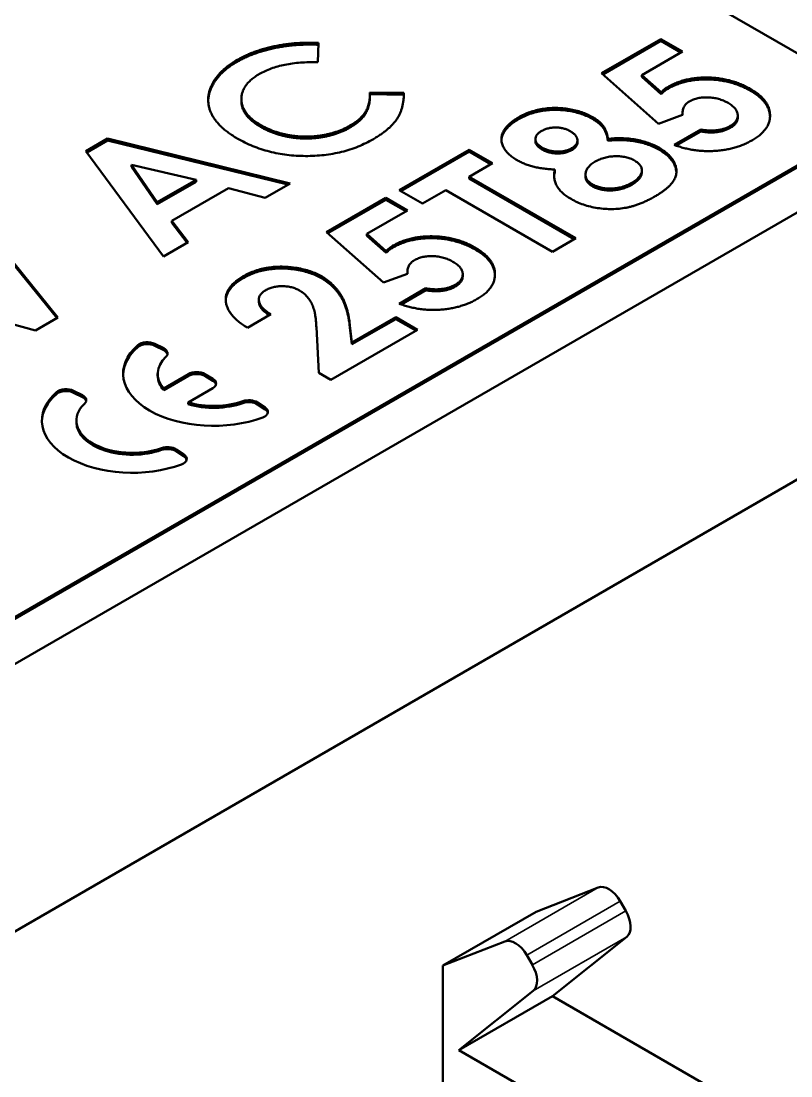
# Model space of a CAD drawing. Header units: millimetres. Extents: x -86 to 841, y -58 to 594.
# Drawn here: x 135.092 to 138.441, y 217.581 to 222.171 of the extents above; entities that cross this region are included whole.
import ezdxf

# ---------------------------------------------------------------- set-up
doc = ezdxf.new("R2010")
doc.units = ezdxf.units.MM
doc.layers.add('Visible (ISO)', color=7, linetype='Continuous', lineweight=50)
doc.layers.add('Visible Narrow (ISO)', color=7, linetype='Continuous', lineweight=35)

msp = doc.modelspace()

# ---------------------------------------------------------------- linework, layer by layer
at = {"layer": 'Visible (ISO)'}
for p, q in [((138.8914, 221.7867), (136.1832, 223.3503)), ((136.3859, 222.076), (136.3826, 221.9919)), ((137.6176, 221.9438), (137.8751, 222.0925)), ((137.6231, 221.9389), (137.8751, 222.0844)), ((137.8751, 222.0925), (137.9694, 222.0381)), ((137.8751, 222.0844), (137.8751, 222.0925)), ((137.8751, 222.0844), (137.9624, 222.034)), ((137.9694, 222.0381), (137.7923, 221.9358)), ((136.0319, 221.9935), (136.0319, 222.0017)), ((132.7192, 216.8565), (141.4873, 221.9187)), ((137.865, 221.7242), (137.6176, 221.9438)), ((137.7923, 221.9358), (137.8772, 221.8613)), ((137.7923, 221.9277), (137.7923, 221.9358)), ((137.7923, 221.9277), (137.8772, 221.8532)), ((137.9068, 221.8765), (137.9068, 221.8847)), ((138.2658, 221.8672), (138.2658, 221.8754)), ((136.0506, 221.8249), (136.0506, 221.8331)), ((136.6097, 221.8608), (136.7577, 221.8587)), ((136.6097, 221.8485), (136.6097, 221.8566)), ((136.6097, 221.8527), (136.7574, 221.8506)), ((137.8772, 221.8532), (137.8772, 221.8613)), ((132.9479, 218.1511), (139.2449, 221.7867)), ((132.9479, 218.3552), (138.8914, 221.7867)), ((132.9479, 218.3471), (138.8914, 221.7785)), ((137.2559, 221.7436), (137.2559, 221.7517)), ((137.5784, 221.7449), (137.5784, 221.753)), ((137.97, 221.7622), (137.865, 221.7242)), ((137.9696, 221.7627), (137.9696, 221.7708)), ((138.2101, 221.7519), (138.2101, 221.76)), ((136.1343, 221.7106), (136.1343, 221.7188)), ((136.523, 221.7076), (136.523, 221.7158)), ((137.9332, 221.6319), (138.0492, 221.6989)), ((137.942, 221.6289), (138.0492, 221.6908)), ((138.0492, 221.6908), (138.0492, 221.6989)), ((138.1777, 221.7063), (138.1777, 221.7145)), ((135.3741, 221.6052), (135.4683, 221.6595)), ((135.3783, 221.5994), (135.4683, 221.6514)), ((135.4683, 221.6595), (136.2624, 221.4648)), ((135.4683, 221.6514), (135.4683, 221.6595)), ((135.4683, 221.6514), (136.2525, 221.4591)), ((137.3298, 221.6501), (137.3298, 221.6583)), ((137.5129, 221.6437), (137.5129, 221.6519)), ((137.6453, 221.6502), (137.6453, 221.6584)), ((135.7112, 221.1466), (135.3741, 221.6052)), ((136.7365, 221.4352), (137.0411, 221.611)), ((136.7436, 221.4311), (137.0411, 221.6028)), ((137.0411, 221.611), (137.1427, 221.5524)), ((137.0411, 221.6028), (137.0411, 221.611)), ((137.0411, 221.6028), (137.1356, 221.5483)), ((137.3592, 221.6118), (137.3592, 221.62)), ((137.4874, 221.6093), (137.4874, 221.6174)), ((137.869, 221.6106), (137.869, 221.6187)), ((135.854, 221.4803), (135.5728, 221.5447)), ((135.5728, 221.5447), (135.6845, 221.3824)), ((135.5728, 221.5365), (135.5728, 221.5447)), ((137.1427, 221.5524), (137.0411, 221.4938)), ((135.5728, 221.5365), (135.6845, 221.3742)), ((137.4145, 221.5169), (137.4145, 221.5251)), ((137.5477, 221.495), (137.5477, 221.5032)), ((137.7928, 221.5132), (137.7928, 221.5214)), ((135.6845, 221.3824), (135.854, 221.4803)), ((135.6845, 221.3742), (135.854, 221.4721)), ((135.854, 221.4721), (135.854, 221.4803)), ((136.2624, 221.4648), (136.1539, 221.4022)), ((137.0411, 221.4938), (137.5053, 221.2258)), ((137.0411, 221.4856), (137.0411, 221.4938)), ((137.0411, 221.4856), (137.4982, 221.2217)), ((137.577, 221.4526), (137.577, 221.4607)), ((137.7486, 221.4586), (137.7486, 221.4668)), ((135.9939, 221.4438), (135.7475, 221.3015)), ((136.1539, 221.4022), (135.9939, 221.4438)), ((136.8381, 221.3765), (136.7365, 221.4352)), ((136.9396, 221.4352), (136.8381, 221.3765)), ((137.4037, 221.1672), (136.9396, 221.4352)), ((135.6845, 221.3742), (135.6845, 221.3824)), ((136.4209, 221.2529), (136.6785, 221.4017)), ((136.4265, 221.248), (136.6785, 221.3935)), ((136.6785, 221.4017), (136.7728, 221.3472)), ((136.6785, 221.3935), (136.6785, 221.4017)), ((136.6785, 221.3935), (136.7657, 221.3431)), ((134.8917, 221.3266), (135.2523, 220.8816)), ((134.8917, 221.3185), (135.2478, 220.879)), ((136.7728, 221.3472), (136.5957, 221.245)), ((135.7475, 221.3015), (135.8195, 221.2091)), ((135.7475, 221.2934), (135.7475, 221.3015)), ((135.7475, 221.2934), (135.8151, 221.2066)), ((136.6683, 221.0333), (136.4209, 221.2529)), ((136.5957, 221.245), (136.6805, 221.1704)), ((136.5957, 221.2368), (136.5957, 221.245)), ((136.5957, 221.2368), (136.6805, 221.1623)), ((137.5053, 221.2258), (137.4037, 221.1672)), ((135.8195, 221.2091), (135.7112, 221.1466)), ((136.7101, 221.1856), (136.7101, 221.1938)), ((137.0691, 221.1763), (137.0691, 221.1845)), ((136.6805, 221.1623), (136.6805, 221.1704)), ((136.0591, 221.0526), (136.0591, 221.0608)), ((136.3985, 221.0527), (136.3985, 221.0609)), ((136.7734, 221.0713), (136.6683, 221.0333)), ((136.773, 221.0718), (136.773, 221.0799)), ((137.0135, 221.061), (137.0135, 221.0692)), ((135.1545, 220.8252), (134.384, 221.0335)), ((136.7365, 220.9411), (136.8526, 221.0081)), ((136.7454, 220.938), (136.8526, 220.9999)), ((136.8526, 220.9999), (136.8526, 221.0081)), ((136.9811, 221.0155), (136.9811, 221.0236)), ((136.1266, 220.9508), (136.1266, 220.9589)), ((135.2523, 220.8816), (135.1545, 220.8252)), ((136.1781, 220.895), (136.0766, 220.8364)), ((136.5316, 220.7725), (136.722, 220.8824)), ((136.5316, 220.7644), (136.722, 220.8743)), ((136.722, 220.8824), (136.8163, 220.828)), ((136.722, 220.8743), (136.722, 220.8824)), ((136.722, 220.8743), (136.8092, 220.8239)), ((136.3877, 220.64), (136.377, 220.8396)), ((136.8163, 220.828), (136.4392, 220.6103)), ((136.523, 220.8457), (136.5316, 220.7725)), ((136.523, 220.8375), (136.5316, 220.7644)), ((135.7126, 220.747), (135.6746, 220.7663)), ((136.5316, 220.7644), (136.5316, 220.7725)), ((135.7126, 220.7388), (135.6746, 220.7581)), ((135.6863, 220.6285), (135.6863, 220.6367)), ((135.8205, 220.6349), (135.7129, 220.5728)), ((135.8205, 220.6268), (135.7129, 220.5646)), ((135.9266, 220.6143), (135.8914, 220.6348)), ((135.9266, 220.6062), (135.8914, 220.6267)), ((136.4392, 220.6103), (136.3877, 220.64)), ((135.3591, 220.5428), (135.321, 220.5621)), ((135.3591, 220.5347), (135.321, 220.554)), ((135.7129, 220.5646), (135.7129, 220.5728)), ((135.819, 220.5115), (135.9264, 220.5736)), ((135.819, 220.5034), (135.819, 220.5115)), ((136.1541, 220.4894), (136.1207, 220.5114)), ((136.1541, 220.4813), (136.1207, 220.5032)), ((135.3327, 220.4244), (135.3327, 220.4326)), ((135.8006, 220.2853), (135.7671, 220.3072)), ((135.8006, 220.2771), (135.7671, 220.2991)), ((137.6031, 218.4013), (137.3331, 218.2955)), ((137.723, 218.299), (137.6986, 218.3413)), ((137.3331, 218.2955), (136.9265, 218.0608)), ((137.1965, 218.1665), (136.9265, 218.0608)), ((137.4038, 217.9281), (137.7272, 218.1864)), ((137.3164, 218.0643), (137.292, 218.1066)), ((136.9265, 217.1218), (136.9265, 218.0608)), ((136.9972, 217.6934), (137.3206, 217.9516)), ((137.4038, 217.9281), (136.9972, 217.6934)), ((138.5705, 217.2545), (137.4038, 217.9281)), ((138.1639, 217.0198), (136.9972, 217.6934))]:
    msp.add_line(p, q, dxfattribs=at)
for centre, major_axis, start_param, end_param in [((135.6416, 220.7446), (-0.05, 0), 3.990918, 5.707826), ((135.6416, 220.7364), (-0.05, 0), 3.990918, 5.707826), ((135.9297, 220.6367), (-0.3934, 0), 5.707826, 8.429341), ((135.9297, 220.6285), (-0.3934, 0), 5.707826, 6.265211), ((135.6796, 220.7253), (0.05, 0), 5.732951, 7.13251), ((135.6796, 220.7171), (0.05, 0), 0.141897, 0.849325), ((135.9297, 220.6367), (-0.2434, 0), 5.732951, 6.755384), ((135.9297, 220.6285), (-0.2434, 0), 0, 0.472199), ((135.8559, 220.6145), (-0.05, 0), 3.922553, 5.497787), ((135.8559, 220.6063), (-0.05, 0), 3.922553, 5.497787), ((135.8911, 220.594), (0.05, 0), 5.497787, 7.064145), ((135.8911, 220.5858), (0.05, 0), 0.141897, 0.78096), ((135.5761, 220.4326), (-0.3934, 0), 5.707826, 8.429341), ((135.5761, 220.4244), (-0.3934, 0), 5.707826, 6.265211), ((135.288, 220.5405), (-0.05, 0), 3.990918, 5.707826), ((135.288, 220.5323), (-0.05, 0), 3.990918, 5.707826), ((135.326, 220.5212), (0.05, 0), 5.732951, 7.13251), ((135.5761, 220.4326), (-0.2434, 0), 5.732951, 8.404216), ((135.326, 220.513), (0.05, 0), 0.141897, 0.849325), ((135.9297, 220.6367), (-0.2434, 0), 1.098597, 2.12103), ((135.9297, 220.6285), (-0.2434, 0), 1.098597, 2.12103), ((136.0831, 220.4923), (-0.05, 0), 3.863064, 5.262623), ((136.0831, 220.4841), (-0.05, 0), 3.863064, 5.262623), ((136.1166, 220.4704), (0.05, 0), 5.287748, 7.004657), ((136.1166, 220.4622), (0.05, 0), 0.141897, 0.721471), ((135.5761, 220.4244), (-0.2434, 0), 0, 2.12103), ((135.7296, 220.2882), (-0.05, 0), 3.863064, 5.262623), ((135.7296, 220.28), (-0.05, 0), 3.863064, 5.262623), ((135.763, 220.2662), (0.05, 0), 5.287748, 7.004657), ((135.763, 220.2581), (0.05, 0), 0.141897, 0.721471), ((137.6486, 218.3125), (-0.05, 0.0866), 4.712389, 6.195919), ((137.673, 218.2701), (0.05, -0.0866), 0.087266, 1.570796), ((137.242, 218.0777), (-0.05, 0.0866), 4.712389, 6.195919), ((137.2664, 218.0354), (0.05, -0.0866), 0.087266, 1.570796)]:
    msp.add_ellipse(centre, major_axis=major_axis, ratio=0.57735, start_param=start_param, end_param=end_param, dxfattribs=at)
for points, knots in [([(136.0319, 222.0017), (136.0377, 222.0049), (136.0492, 222.0114), (136.0675, 222.0203), (136.0865, 222.0287), (136.1065, 222.0364), (136.127, 222.0436), (136.1483, 222.0501), (136.1704, 222.0558), (136.1931, 222.0612), (136.2163, 222.0657), (136.2399, 222.0695), (136.2637, 222.0725), (136.2877, 222.0747), (136.312, 222.0762), (136.3364, 222.077), (136.3611, 222.0769), (136.3776, 222.0763), (136.3859, 222.076)], [0, 0, 0, 0, 0.062271, 0.123894, 0.185053, 0.246821, 0.308411, 0.370089, 0.432573, 0.495743, 0.559165, 0.621751, 0.684418, 0.747006, 0.809457, 0.872518, 0.935774, 1, 1, 1, 1]), ([(136.0319, 221.9935), (136.0377, 221.9968), (136.0492, 222.0032), (136.0675, 222.0122), (136.0865, 222.0206), (136.1065, 222.0282), (136.127, 222.0354), (136.1483, 222.0419), (136.1704, 222.0477), (136.1931, 222.053), (136.2163, 222.0576), (136.2399, 222.0613), (136.2637, 222.0643), (136.2877, 222.0665), (136.312, 222.068), (136.3364, 222.0689), (136.361, 222.0688), (136.3774, 222.0682), (136.3856, 222.0679)], [0, 0, 0, 0, 0.0622708, 0.1238942, 0.1850526, 0.2468206, 0.3084109, 0.3700894, 0.4325727, 0.4957432, 0.5591646, 0.6217512, 0.6844179, 0.7470059, 0.8094566, 0.8725179, 0.9357744, 0.9991786, 0.9991786, 0.9991786, 0.9991786]), ([(136.033, 221.6601), (136.0262, 221.6641), (136.0126, 221.6722), (135.9941, 221.685), (135.9773, 221.6981), (135.9623, 221.7116), (135.9488, 221.7252), (135.9374, 221.7394), (135.9275, 221.7538), (135.9197, 221.7686), (135.9135, 221.7835), (135.9091, 221.7986), (135.9066, 221.8139), (135.906, 221.8292), (135.9069, 221.8447), (135.9098, 221.8603), (135.9146, 221.876), (135.9212, 221.8917), (135.9292, 221.9073), (135.9393, 221.9223), (135.9506, 221.9369), (135.9636, 221.951), (135.9784, 221.9645), (135.9945, 221.9775), (136.0124, 221.9899), (136.0254, 221.9977), (136.0319, 222.0017)], [0, 0, 0, 0, 0.044664, 0.088513, 0.131203, 0.172894, 0.214224, 0.254981, 0.29551, 0.336104, 0.376307, 0.416502, 0.456487, 0.49665, 0.537344, 0.578234, 0.620038, 0.662736, 0.7054, 0.747653, 0.78943, 0.831265, 0.872823, 0.914869, 0.957026, 1, 1, 1, 1]), ([(135.9063, 221.8236), (135.9064, 221.8279), (135.9071, 221.8374), (135.9098, 221.8522), (135.9146, 221.8679), (135.9212, 221.8836), (135.9292, 221.8991), (135.9393, 221.9142), (135.9506, 221.9288), (135.9636, 221.9428), (135.9784, 221.9563), (135.9945, 221.9693), (136.0124, 221.9818), (136.0254, 221.9896), (136.0319, 221.9935)], [0.5033699, 0.5033699, 0.5033699, 0.5033699, 0.5373437, 0.5782336, 0.6200384, 0.6627364, 0.7054, 0.7476531, 0.7894297, 0.8312648, 0.8728231, 0.9148688, 0.9570263, 1, 1, 1, 1]), ([(136.3826, 221.9919), (136.3698, 221.9921), (136.3446, 221.9923), (136.3079, 221.9905), (136.2731, 221.9868), (136.2404, 221.9813), (136.2094, 221.9741), (136.1806, 221.9648), (136.1535, 221.9539), (136.1375, 221.9452), (136.1295, 221.9408)], [0, 0, 0, 0, 0.139421, 0.272777, 0.399533, 0.522552, 0.64264, 0.761569, 0.879788, 1, 1, 1, 1]), ([(136.1295, 221.9408), (136.1231, 221.9369), (136.1105, 221.9292), (136.0942, 221.9168), (136.0805, 221.9037), (136.0694, 221.8902), (136.0605, 221.8761), (136.0546, 221.8613), (136.051, 221.8461), (136.0501, 221.8304), (136.0519, 221.8148), (136.0557, 221.7995), (136.0625, 221.7847), (136.0718, 221.7704), (136.0836, 221.7566), (136.0979, 221.7433), (136.1149, 221.7307), (136.1278, 221.7228), (136.1343, 221.7188)], [0, 0, 0, 0, 0.064704, 0.127687, 0.188852, 0.249119, 0.309451, 0.370006, 0.432103, 0.495543, 0.559335, 0.62158, 0.683032, 0.744563, 0.806119, 0.869015, 0.93343, 1, 1, 1, 1]), ([(137.9068, 221.8847), (137.9129, 221.8881), (137.925, 221.8948), (137.945, 221.9033), (137.9656, 221.9105), (137.9873, 221.9163), (138.0098, 221.9206), (138.0332, 221.9236), (138.0574, 221.9252), (138.0822, 221.9253), (138.1071, 221.9241), (138.1317, 221.9214), (138.1558, 221.9173), (138.179, 221.9117), (138.2018, 221.9047), (138.224, 221.8964), (138.2455, 221.8866), (138.2589, 221.8792), (138.2658, 221.8754)], [0, 0, 0, 0, 0.063401, 0.124976, 0.184492, 0.243474, 0.302264, 0.361384, 0.421482, 0.483455, 0.545936, 0.608143, 0.66982, 0.732332, 0.796092, 0.861643, 0.929435, 1, 1, 1, 1]), ([(137.9068, 221.8765), (137.9129, 221.8799), (137.925, 221.8866), (137.945, 221.8951), (137.9656, 221.9024), (137.9873, 221.9082), (138.0098, 221.9125), (138.0332, 221.9154), (138.0574, 221.917), (138.0822, 221.9171), (138.1071, 221.9159), (138.1317, 221.9132), (138.1558, 221.9091), (138.179, 221.9035), (138.2018, 221.8965), (138.224, 221.8882), (138.2455, 221.8784), (138.2589, 221.871), (138.2658, 221.8672)], [0, 0, 0, 0, 0.063401, 0.124976, 0.184492, 0.243474, 0.302264, 0.361384, 0.421482, 0.483455, 0.545936, 0.608143, 0.66982, 0.732332, 0.796092, 0.861643, 0.929435, 1, 1, 1, 1]), ([(137.8772, 221.8613), (137.8794, 221.8636), (137.8837, 221.868), (137.891, 221.8741), (137.8986, 221.8797), (137.9041, 221.8831), (137.9068, 221.8847)], [0, 0, 0, 0, 0.263663, 0.52313, 0.767095, 1, 1, 1, 1]), ([(137.8772, 221.8532), (137.8794, 221.8554), (137.8837, 221.8598), (137.891, 221.8659), (137.8986, 221.8715), (137.9041, 221.8749), (137.9068, 221.8765)], [0, 0, 0, 0, 0.263663, 0.52313, 0.767095, 1, 1, 1, 1]), ([(138.2658, 221.8754), (138.2723, 221.8714), (138.2853, 221.8634), (138.3025, 221.8507), (138.317, 221.8373), (138.3288, 221.8234), (138.3381, 221.809), (138.3451, 221.7941), (138.3493, 221.7787), (138.3509, 221.7629), (138.3502, 221.7471), (138.3469, 221.7318), (138.3412, 221.717), (138.3325, 221.7029), (138.3216, 221.6893), (138.3082, 221.6763), (138.2921, 221.6639), (138.2797, 221.6564), (138.2735, 221.6526)], [0, 0, 0, 0, 0.066766, 0.131748, 0.19484, 0.257058, 0.318426, 0.380359, 0.44304, 0.507188, 0.571241, 0.633106, 0.693894, 0.753891, 0.813773, 0.874504, 0.936212, 1, 1, 1, 1]), ([(138.2658, 221.8672), (138.2723, 221.8632), (138.2853, 221.8553), (138.3025, 221.8425), (138.317, 221.8292), (138.3288, 221.8152), (138.3381, 221.8009), (138.3451, 221.786), (138.3492, 221.7709), (138.3503, 221.7607), (138.3505, 221.7558)], [0, 0, 0, 0, 0.0667658, 0.1317484, 0.1948403, 0.257058, 0.3184264, 0.3803589, 0.4430401, 0.5028499, 0.5028499, 0.5028499, 0.5028499]), ([(136.0506, 221.8249), (136.0506, 221.824), (136.0506, 221.8179), (136.0519, 221.8067), (136.0557, 221.7913), (136.0625, 221.7765), (136.0718, 221.7622), (136.0836, 221.7484), (136.0979, 221.7352), (136.1149, 221.7225), (136.1278, 221.7146), (136.1343, 221.7106)], [0.4851224, 0.4851224, 0.4851224, 0.4851224, 0.4955428, 0.5593346, 0.6215803, 0.6830316, 0.7445634, 0.8061191, 0.869015, 0.9334296, 1, 1, 1, 1]), ([(136.523, 221.7158), (136.5304, 221.7203), (136.5448, 221.7291), (136.5632, 221.7437), (136.5786, 221.7589), (136.5886, 221.7723), (136.5951, 221.7835), (136.5991, 221.7927), (136.6027, 221.8024), (136.6055, 221.8128), (136.6076, 221.8239), (136.6089, 221.8356), (136.6098, 221.848), (136.6097, 221.8565), (136.6097, 221.8608)], [0, 0, 0, 0, 0.117053, 0.229979, 0.340718, 0.450132, 0.506336, 0.565284, 0.628189, 0.694716, 0.765009, 0.839573, 0.917746, 1, 1, 1, 1]), ([(136.523, 221.7076), (136.5304, 221.7121), (136.5448, 221.721), (136.5632, 221.7355), (136.5786, 221.7507), (136.5886, 221.7641), (136.5951, 221.7754), (136.5991, 221.7845), (136.6027, 221.7942), (136.6055, 221.8046), (136.6076, 221.8157), (136.6089, 221.8275), (136.6098, 221.8399), (136.6097, 221.8483), (136.6097, 221.8527)], [0, 0, 0, 0, 0.117053, 0.229979, 0.340718, 0.450132, 0.506336, 0.565284, 0.628189, 0.694716, 0.765009, 0.839573, 0.917746, 1, 1, 1, 1]), ([(136.7577, 221.8587), (136.7575, 221.853), (136.7572, 221.8417), (136.7558, 221.8253), (136.7531, 221.8096), (136.7498, 221.7947), (136.7454, 221.7806), (136.7399, 221.7674), (136.7337, 221.7548), (136.7263, 221.743), (136.7179, 221.7317), (136.7082, 221.7206), (136.6974, 221.7096), (136.6853, 221.6989), (136.6721, 221.6882), (136.6575, 221.6778), (136.6419, 221.6674), (136.6307, 221.6608), (136.625, 221.6574)], [0, 0, 0, 0, 0.077784, 0.151817, 0.222542, 0.29028, 0.354643, 0.415801, 0.474713, 0.53043, 0.585584, 0.641307, 0.6979, 0.75542, 0.814521, 0.874876, 0.936669, 1, 1, 1, 1]), ([(138.0006, 221.8216), (137.9978, 221.8199), (137.9923, 221.8164), (137.9855, 221.8104), (137.9797, 221.804), (137.9754, 221.7968), (137.9722, 221.789), (137.9702, 221.7806), (137.9694, 221.7716), (137.9698, 221.7654), (137.97, 221.7622)], [0, 0, 0, 0, 0.110315, 0.2210948, 0.3337711, 0.4523351, 0.5765417, 0.7089241, 0.8494171, 1, 1, 1, 1]), ([(138.1677, 221.8147), (138.1645, 221.8166), (138.1581, 221.8201), (138.1477, 221.8247), (138.1374, 221.8288), (138.1265, 221.8321), (138.1155, 221.8349), (138.1041, 221.8368), (138.0925, 221.8383), (138.0808, 221.8389), (138.0692, 221.839), (138.0579, 221.8384), (138.0471, 221.8372), (138.0368, 221.8353), (138.0269, 221.8329), (138.0176, 221.8297), (138.0086, 221.8261), (138.0033, 221.8231), (138.0006, 221.8216)], [0, 0, 0, 0, 0.072907, 0.142016, 0.209261, 0.274616, 0.338447, 0.401728, 0.464975, 0.528303, 0.590737, 0.650992, 0.709714, 0.766845, 0.824149, 0.88174, 0.939941, 1, 1, 1, 1]), ([(137.2559, 221.7517), (137.2638, 221.7561), (137.2794, 221.7646), (137.3053, 221.775), (137.3323, 221.7831), (137.3602, 221.7889), (137.3889, 221.7923), (137.418, 221.7932), (137.4473, 221.7919), (137.4764, 221.7882), (137.5047, 221.7824), (137.5315, 221.7746), (137.5563, 221.7648), (137.571, 221.757), (137.5784, 221.753)], [0, 0, 0, 0, 0.091198, 0.177817, 0.261268, 0.343336, 0.424161, 0.504068, 0.584727, 0.667657, 0.75131, 0.83363, 0.916315, 1, 1, 1, 1]), ([(137.2559, 221.7436), (137.2638, 221.7479), (137.2794, 221.7564), (137.3053, 221.7668), (137.3323, 221.7749), (137.3602, 221.7807), (137.3889, 221.7842), (137.418, 221.785), (137.4473, 221.7837), (137.4764, 221.78), (137.5047, 221.7742), (137.5315, 221.7665), (137.5563, 221.7567), (137.571, 221.7488), (137.5784, 221.7449)], [0, 0, 0, 0, 0.091198, 0.177817, 0.261268, 0.343336, 0.424161, 0.504068, 0.584727, 0.667657, 0.75131, 0.83363, 0.916315, 1, 1, 1, 1]), ([(138.1777, 221.7145), (138.1804, 221.7162), (138.1857, 221.7195), (138.1927, 221.7248), (138.1984, 221.7305), (138.2029, 221.7364), (138.2065, 221.7426), (138.2089, 221.7492), (138.2101, 221.7559), (138.2102, 221.7629), (138.2091, 221.7699), (138.2068, 221.7769), (138.2034, 221.7836), (138.1986, 221.7902), (138.1926, 221.7966), (138.1856, 221.8029), (138.1773, 221.809), (138.171, 221.8128), (138.1677, 221.8147)], [0, 0, 0, 0, 0.061162, 0.120336, 0.17839, 0.235866, 0.294182, 0.353242, 0.413692, 0.476138, 0.539434, 0.602384, 0.66443, 0.727726, 0.792469, 0.859161, 0.928156, 1, 1, 1, 1]), ([(137.2504, 221.5655), (137.2434, 221.5699), (137.2295, 221.5784), (137.2125, 221.5928), (137.1989, 221.6081), (137.1892, 221.6242), (137.1831, 221.6407), (137.1813, 221.6574), (137.1835, 221.6741), (137.1899, 221.6908), (137.2004, 221.7071), (137.2149, 221.7228), (137.2332, 221.7379), (137.2482, 221.7471), (137.2559, 221.7517)], [0, 0, 0, 0, 0.085205, 0.168106, 0.249649, 0.331291, 0.412272, 0.491379, 0.570863, 0.652348, 0.735216, 0.819582, 0.907717, 1, 1, 1, 1]), ([(137.1821, 221.6526), (137.1824, 221.657), (137.1839, 221.6671), (137.1899, 221.6826), (137.2004, 221.6989), (137.2149, 221.7146), (137.2332, 221.7298), (137.2482, 221.7389), (137.2559, 221.7436)], [0.5073645, 0.5073645, 0.5073645, 0.5073645, 0.5708628, 0.6523479, 0.7352161, 0.819582, 0.9077168, 1, 1, 1, 1]), ([(137.5784, 221.753), (137.5833, 221.7501), (137.5929, 221.7442), (137.6055, 221.7347), (137.6161, 221.7247), (137.6253, 221.7142), (137.6324, 221.7024), (137.6383, 221.6893), (137.6426, 221.6744), (137.6444, 221.6639), (137.6453, 221.6584)], [0, 0, 0, 0, 0.117608, 0.230796, 0.34243, 0.452493, 0.568672, 0.697753, 0.841623, 1, 1, 1, 1]), ([(137.5784, 221.7449), (137.5833, 221.7419), (137.5929, 221.7361), (137.6055, 221.7265), (137.6161, 221.7166), (137.6253, 221.706), (137.6324, 221.6943), (137.6383, 221.6811), (137.6426, 221.6662), (137.6444, 221.6557), (137.6453, 221.6502)], [0, 0, 0, 0, 0.117608, 0.230796, 0.34243, 0.452493, 0.568672, 0.697753, 0.841623, 1, 1, 1, 1]), ([(138.1777, 221.7063), (138.1804, 221.708), (138.1857, 221.7113), (138.1927, 221.7166), (138.1984, 221.7223), (138.2029, 221.7283), (138.2065, 221.7345), (138.2089, 221.741), (138.2099, 221.7468), (138.2101, 221.7505), (138.2101, 221.7519)], [0, 0, 0, 0, 0.0611615, 0.1203364, 0.1783898, 0.2358655, 0.2941824, 0.353242, 0.4136922, 0.4510088, 0.4510088, 0.4510088, 0.4510088]), ([(136.1343, 221.7188), (136.1391, 221.7161), (136.1485, 221.7108), (136.1634, 221.7035), (136.1787, 221.6969), (136.1944, 221.691), (136.2104, 221.6857), (136.2267, 221.6811), (136.2434, 221.6773), (136.2604, 221.674), (136.2775, 221.6714), (136.2949, 221.6695), (136.3122, 221.6685), (136.3295, 221.6679), (136.3468, 221.6683), (136.3643, 221.6692), (136.3817, 221.6709), (136.399, 221.6734), (136.4162, 221.6763), (136.4329, 221.6801), (136.4493, 221.6844), (136.465, 221.6895), (136.4804, 221.695), (136.4951, 221.7014), (136.5096, 221.7082), (136.5185, 221.7132), (136.523, 221.7158)], [0, 0, 0, 0, 0.045993, 0.090653, 0.134142, 0.177355, 0.219295, 0.260941, 0.30214, 0.343266, 0.384147, 0.424348, 0.464388, 0.503978, 0.543795, 0.583781, 0.624404, 0.665346, 0.706652, 0.747661, 0.788862, 0.830193, 0.871687, 0.91372, 0.956581, 1, 1, 1, 1]), ([(136.1343, 221.7106), (136.1391, 221.7079), (136.1485, 221.7026), (136.1634, 221.6954), (136.1787, 221.6888), (136.1944, 221.6829), (136.2104, 221.6776), (136.2267, 221.673), (136.2434, 221.6691), (136.2604, 221.6659), (136.2775, 221.6632), (136.2949, 221.6614), (136.3122, 221.6603), (136.3295, 221.6597), (136.3468, 221.6601), (136.3643, 221.6611), (136.3817, 221.6628), (136.399, 221.6652), (136.4162, 221.6681), (136.4329, 221.672), (136.4493, 221.6762), (136.465, 221.6813), (136.4804, 221.6868), (136.4951, 221.6932), (136.5096, 221.7), (136.5185, 221.7051), (136.523, 221.7076)], [0, 0, 0, 0, 0.045993, 0.090653, 0.134142, 0.177355, 0.219295, 0.260941, 0.30214, 0.343266, 0.384147, 0.424348, 0.464388, 0.503978, 0.543795, 0.583781, 0.624404, 0.665346, 0.706652, 0.747661, 0.788862, 0.830193, 0.871687, 0.91372, 0.956581, 1, 1, 1, 1]), ([(137.3549, 221.6917), (137.3509, 221.6891), (137.3432, 221.6842), (137.3351, 221.6755), (137.3303, 221.6662), (137.3293, 221.6564), (137.3317, 221.6465), (137.3373, 221.6369), (137.3466, 221.6279), (137.3549, 221.6227), (137.3592, 221.62)], [0, 0, 0, 0, 0.127204, 0.248544, 0.365549, 0.487972, 0.612121, 0.735219, 0.86371, 1, 1, 1, 1]), ([(137.4817, 221.6916), (137.477, 221.6941), (137.4679, 221.6989), (137.4522, 221.704), (137.4357, 221.7072), (137.4185, 221.7083), (137.4013, 221.7073), (137.3846, 221.7043), (137.3688, 221.699), (137.3596, 221.6942), (137.3549, 221.6917)], [0, 0, 0, 0, 0.133268, 0.258026, 0.377807, 0.498724, 0.619474, 0.739766, 0.86561, 1, 1, 1, 1]), ([(137.4874, 221.6174), (137.4915, 221.62), (137.4995, 221.6251), (137.5078, 221.6341), (137.5123, 221.6437), (137.5135, 221.6538), (137.5109, 221.6639), (137.5048, 221.6738), (137.4949, 221.6832), (137.4862, 221.6888), (137.4817, 221.6916)], [0, 0, 0, 0, 0.126123, 0.245712, 0.363204, 0.484527, 0.606824, 0.731151, 0.860582, 1, 1, 1, 1]), ([(138.0492, 221.6989), (138.0553, 221.6979), (138.0672, 221.6958), (138.0853, 221.6944), (138.1029, 221.6943), (138.1199, 221.6959), (138.136, 221.6986), (138.1512, 221.7025), (138.1653, 221.7079), (138.1735, 221.7123), (138.1777, 221.7145)], [0, 0, 0, 0, 0.138155, 0.268488, 0.394308, 0.517484, 0.638468, 0.756932, 0.877258, 1, 1, 1, 1]), ([(138.0492, 221.6908), (138.0553, 221.6897), (138.0672, 221.6876), (138.0853, 221.6862), (138.1029, 221.6861), (138.1199, 221.6877), (138.136, 221.6904), (138.1512, 221.6944), (138.1653, 221.6997), (138.1735, 221.7041), (138.1777, 221.7063)], [0, 0, 0, 0, 0.138155, 0.268488, 0.394308, 0.517484, 0.638468, 0.756932, 0.877258, 1, 1, 1, 1]), ([(136.625, 221.6574), (136.6142, 221.6515), (136.593, 221.6399), (136.5589, 221.6247), (136.5235, 221.6118), (136.487, 221.6014), (136.4493, 221.5933), (136.4105, 221.5876), (136.3705, 221.5843), (136.3298, 221.5833), (136.289, 221.5847), (136.2489, 221.5883), (136.21, 221.5946), (136.172, 221.6028), (136.1354, 221.6137), (136.0998, 221.6268), (136.0653, 221.6422), (136.0439, 221.654), (136.033, 221.6601)], [0, 0, 0, 0, 0.067374, 0.131832, 0.194455, 0.255566, 0.315587, 0.375625, 0.436133, 0.497772, 0.559461, 0.620267, 0.680775, 0.741575, 0.803222, 0.866497, 0.931913, 1, 1, 1, 1]), ([(137.3298, 221.6501), (137.3298, 221.6495), (137.3299, 221.6455), (137.3317, 221.6383), (137.3373, 221.6287), (137.3466, 221.6197), (137.3549, 221.6145), (137.3592, 221.6118)], [0.4649724, 0.4649724, 0.4649724, 0.4649724, 0.487972, 0.6121212, 0.7352191, 0.86371, 1, 1, 1, 1]), ([(137.4874, 221.6093), (137.4915, 221.6119), (137.4995, 221.6169), (137.5078, 221.6259), (137.5121, 221.6349), (137.5129, 221.6409), (137.5129, 221.6437)], [0, 0, 0, 0, 0.1261232, 0.2457117, 0.3632043, 0.4619076, 0.4619076, 0.4619076, 0.4619076]), ([(137.6453, 221.6584), (137.6555, 221.6594), (137.6756, 221.6613), (137.7061, 221.6616), (137.7363, 221.6597), (137.7657, 221.6555), (137.7943, 221.6493), (137.8211, 221.641), (137.8465, 221.631), (137.8615, 221.6228), (137.869, 221.6187)], [0, 0, 0, 0, 0.1266838, 0.2507592, 0.3736949, 0.4984435, 0.6231367, 0.7474363, 0.8723232, 1, 1, 1, 1]), ([(137.6453, 221.6502), (137.6555, 221.6512), (137.6756, 221.6531), (137.7061, 221.6534), (137.7363, 221.6515), (137.7657, 221.6473), (137.7943, 221.6412), (137.8211, 221.6328), (137.8465, 221.6228), (137.8615, 221.6147), (137.869, 221.6106)], [0, 0, 0, 0, 0.1266838, 0.2507592, 0.3736949, 0.4984435, 0.6231367, 0.7474363, 0.8723232, 1, 1, 1, 1]), ([(138.2735, 221.6526), (138.2675, 221.6493), (138.2558, 221.6429), (138.2373, 221.6342), (138.2177, 221.6268), (138.1978, 221.6203), (138.177, 221.6151), (138.1558, 221.6108), (138.1337, 221.6079), (138.1112, 221.6058), (138.0885, 221.605), (138.0657, 221.6052), (138.0432, 221.6067), (138.0207, 221.6093), (137.9986, 221.6133), (137.9764, 221.6183), (137.9545, 221.6245), (137.9404, 221.6294), (137.9332, 221.6319)], [0, 0, 0, 0, 0.065947, 0.13006, 0.192481, 0.25383, 0.314376, 0.374668, 0.435388, 0.496723, 0.558065, 0.618986, 0.679994, 0.740915, 0.80334, 0.866794, 0.932306, 1, 1, 1, 1]), ([(137.3592, 221.62), (137.3639, 221.6175), (137.3732, 221.6127), (137.3892, 221.6072), (137.4064, 221.604), (137.4243, 221.6027), (137.442, 221.6032), (137.4587, 221.606), (137.4743, 221.6105), (137.483, 221.6151), (137.4874, 221.6174)], [0, 0, 0, 0, 0.133889, 0.261431, 0.385779, 0.512038, 0.636709, 0.755192, 0.875047, 1, 1, 1, 1]), ([(137.3592, 221.6118), (137.3639, 221.6093), (137.3732, 221.6045), (137.3892, 221.5991), (137.4064, 221.5958), (137.4243, 221.5946), (137.442, 221.595), (137.4587, 221.5978), (137.4743, 221.6024), (137.483, 221.6069), (137.4874, 221.6093)], [0, 0, 0, 0, 0.133889, 0.261431, 0.385779, 0.512038, 0.636709, 0.755192, 0.875047, 1, 1, 1, 1]), ([(137.869, 221.6187), (137.8767, 221.614), (137.892, 221.6046), (137.9104, 221.5885), (137.9251, 221.5713), (137.9357, 221.5532), (137.942, 221.5346), (137.9441, 221.516), (137.9411, 221.4977), (137.935, 221.4828), (137.9276, 221.4711), (137.9209, 221.4622), (137.9124, 221.4533), (137.9029, 221.4444), (137.8918, 221.4355), (137.8797, 221.4265), (137.8659, 221.4175), (137.8561, 221.4117), (137.8511, 221.4087)], [0, 0, 0, 0, 0.082102, 0.162839, 0.242802, 0.323775, 0.404188, 0.481864, 0.558606, 0.635502, 0.675129, 0.716145, 0.758492, 0.802978, 0.848911, 0.897263, 0.947308, 1, 1, 1, 1]), ([(137.869, 221.6106), (137.8767, 221.6058), (137.892, 221.5964), (137.9104, 221.5803), (137.9251, 221.5632), (137.9357, 221.545), (137.9413, 221.5283), (137.9429, 221.5177), (137.9431, 221.5135)], [0, 0, 0, 0, 0.0821021, 0.162839, 0.2428017, 0.3237749, 0.4041877, 0.4577773, 0.4577773, 0.4577773, 0.4577773]), ([(137.4145, 221.5251), (137.4064, 221.5254), (137.3906, 221.5261), (137.3674, 221.5285), (137.3452, 221.5319), (137.324, 221.5366), (137.3039, 221.5421), (137.2848, 221.5488), (137.2669, 221.5566), (137.256, 221.5625), (137.2504, 221.5655)], [0, 0, 0, 0, 0.132709, 0.261264, 0.386667, 0.509999, 0.631851, 0.752968, 0.875224, 1, 1, 1, 1]), ([(137.5903, 221.5596), (137.5871, 221.5577), (137.581, 221.5541), (137.573, 221.548), (137.5659, 221.5419), (137.5602, 221.5355), (137.5552, 221.529), (137.5517, 221.5223), (137.5492, 221.5153), (137.5478, 221.5083), (137.5476, 221.5013), (137.5483, 221.4945), (137.5504, 221.488), (137.5535, 221.4819), (137.5575, 221.4761), (137.563, 221.4707), (137.5694, 221.4655), (137.5745, 221.4623), (137.577, 221.4607)], [0, 0, 0, 0, 0.070604, 0.139159, 0.206043, 0.271135, 0.334463, 0.399093, 0.463395, 0.527937, 0.592096, 0.653415, 0.712597, 0.770116, 0.826589, 0.883243, 0.941105, 1, 1, 1, 1]), ([(137.7606, 221.5641), (137.7576, 221.5657), (137.7519, 221.5688), (137.7426, 221.5729), (137.7328, 221.5761), (137.7225, 221.5789), (137.7118, 221.5809), (137.7007, 221.5823), (137.6891, 221.5829), (137.6772, 221.583), (137.6653, 221.5823), (137.6535, 221.581), (137.642, 221.5792), (137.631, 221.5764), (137.6202, 221.5733), (137.6098, 221.5693), (137.5996, 221.5648), (137.5934, 221.5614), (137.5903, 221.5596)], [0, 0, 0, 0, 0.063225, 0.123584, 0.183613, 0.241941, 0.301424, 0.360501, 0.421508, 0.484012, 0.547388, 0.610429, 0.672978, 0.734884, 0.798512, 0.863892, 0.930925, 1, 1, 1, 1]), ([(137.7486, 221.4668), (137.7519, 221.4687), (137.7583, 221.4726), (137.7668, 221.4787), (137.7742, 221.4849), (137.7804, 221.4912), (137.7854, 221.4976), (137.7889, 221.5042), (137.7915, 221.5107), (137.7927, 221.5174), (137.7929, 221.5239), (137.7916, 221.5303), (137.7897, 221.5365), (137.786, 221.5425), (137.7816, 221.5483), (137.7755, 221.5537), (137.7689, 221.5592), (137.7634, 221.5624), (137.7606, 221.5641)], [0, 0, 0, 0, 0.075046, 0.14624, 0.214834, 0.280469, 0.343696, 0.406263, 0.467278, 0.52782, 0.588009, 0.645525, 0.703257, 0.760544, 0.818146, 0.876197, 0.936745, 1, 1, 1, 1]), ([(137.4847, 221.3968), (137.4776, 221.4011), (137.4636, 221.4096), (137.4466, 221.4238), (137.4325, 221.4387), (137.4221, 221.4545), (137.4148, 221.4711), (137.4114, 221.4885), (137.4109, 221.5066), (137.4133, 221.5188), (137.4145, 221.5251)], [0, 0, 0, 0, 0.12721, 0.25013, 0.37029, 0.490543, 0.611619, 0.736039, 0.864708, 1, 1, 1, 1]), ([(137.4114, 221.495), (137.4114, 221.4961), (137.4119, 221.5034), (137.4133, 221.5107), (137.4145, 221.5169)], [0.8427705, 0.8427705, 0.8427705, 0.8427705, 0.864708, 1, 1, 1, 1]), ([(137.7486, 221.4586), (137.7519, 221.4606), (137.7583, 221.4644), (137.7668, 221.4706), (137.7742, 221.4768), (137.7804, 221.4831), (137.7854, 221.4895), (137.7889, 221.496), (137.7915, 221.5026), (137.7925, 221.5083), (137.7928, 221.5119), (137.7928, 221.5132)], [0, 0, 0, 0, 0.0750456, 0.1462402, 0.2148335, 0.2804692, 0.3436965, 0.4062632, 0.4672783, 0.5278202, 0.5643788, 0.5643788, 0.5643788, 0.5643788]), ([(137.5477, 221.495), (137.5477, 221.4944), (137.5478, 221.4914), (137.5483, 221.4863), (137.5504, 221.4799), (137.5535, 221.4738), (137.5575, 221.4679), (137.563, 221.4625), (137.5694, 221.4573), (137.5745, 221.4542), (137.577, 221.4526)], [0.5737003, 0.5737003, 0.5737003, 0.5737003, 0.5920961, 0.6534152, 0.712597, 0.7701162, 0.8265893, 0.8832433, 0.941105, 1, 1, 1, 1]), ([(137.577, 221.4607), (137.5798, 221.4592), (137.5854, 221.4561), (137.5947, 221.4522), (137.6043, 221.4489), (137.6144, 221.4461), (137.6251, 221.4443), (137.6361, 221.4429), (137.6476, 221.4422), (137.6594, 221.4421), (137.6713, 221.4427), (137.6831, 221.444), (137.6948, 221.446), (137.7061, 221.4487), (137.7172, 221.4522), (137.7279, 221.4564), (137.7386, 221.4612), (137.7452, 221.4649), (137.7486, 221.4668)], [0, 0, 0, 0, 0.060876, 0.12074, 0.178335, 0.236068, 0.293463, 0.351937, 0.411795, 0.473661, 0.535751, 0.598148, 0.660789, 0.724692, 0.789817, 0.856977, 0.926634, 1, 1, 1, 1]), ([(137.577, 221.4526), (137.5798, 221.451), (137.5854, 221.4479), (137.5947, 221.444), (137.6043, 221.4407), (137.6144, 221.438), (137.6251, 221.4361), (137.6361, 221.4347), (137.6476, 221.434), (137.6594, 221.434), (137.6713, 221.4345), (137.6831, 221.4359), (137.6948, 221.4378), (137.7061, 221.4406), (137.7172, 221.4441), (137.7279, 221.4482), (137.7386, 221.453), (137.7452, 221.4567), (137.7486, 221.4586)], [0, 0, 0, 0, 0.060876, 0.12074, 0.178335, 0.236068, 0.293463, 0.351937, 0.411795, 0.473661, 0.535751, 0.598148, 0.660789, 0.724692, 0.789817, 0.856977, 0.926634, 1, 1, 1, 1]), ([(137.8511, 221.4087), (137.8456, 221.4056), (137.8348, 221.3996), (137.8185, 221.3911), (137.8022, 221.3836), (137.7864, 221.3768), (137.7705, 221.3712), (137.7551, 221.3661), (137.7398, 221.362), (137.7198, 221.3578), (137.6945, 221.3541), (137.6634, 221.3525), (137.6318, 221.3534), (137.6, 221.3572), (137.5686, 221.3632), (137.5386, 221.3718), (137.5102, 221.383), (137.4933, 221.3922), (137.4847, 221.3968)], [0, 0, 0, 0, 0.055449, 0.108281, 0.158236, 0.205389, 0.250404, 0.292815, 0.333008, 0.371592, 0.446199, 0.520285, 0.595515, 0.67378, 0.753322, 0.833307, 0.915157, 1, 1, 1, 1]), ([(136.7101, 221.1938), (136.7163, 221.1972), (136.7284, 221.2039), (136.7483, 221.2124), (136.769, 221.2197), (136.7906, 221.2254), (136.8132, 221.2298), (136.8365, 221.2327), (136.8607, 221.2343), (136.8855, 221.2344), (136.9105, 221.2332), (136.9351, 221.2305), (136.9591, 221.2264), (136.9824, 221.2208), (137.0052, 221.2138), (137.0273, 221.2055), (137.0488, 221.1957), (137.0623, 221.1883), (137.0691, 221.1845)], [0, 0, 0, 0, 0.063401, 0.124976, 0.184492, 0.243474, 0.302264, 0.361384, 0.421482, 0.483455, 0.545936, 0.608143, 0.66982, 0.732332, 0.796092, 0.861643, 0.929435, 1, 1, 1, 1]), ([(136.7101, 221.1856), (136.7163, 221.189), (136.7284, 221.1957), (136.7483, 221.2042), (136.769, 221.2115), (136.7906, 221.2173), (136.8132, 221.2216), (136.8365, 221.2245), (136.8607, 221.2261), (136.8855, 221.2262), (136.9105, 221.225), (136.9351, 221.2223), (136.9591, 221.2183), (136.9824, 221.2126), (137.0052, 221.2056), (137.0273, 221.1973), (137.0488, 221.1875), (137.0623, 221.1801), (137.0691, 221.1763)], [0, 0, 0, 0, 0.063401, 0.124976, 0.184492, 0.243474, 0.302264, 0.361384, 0.421482, 0.483455, 0.545936, 0.608143, 0.66982, 0.732332, 0.796092, 0.861643, 0.929435, 1, 1, 1, 1]), ([(136.6805, 221.1704), (136.6827, 221.1727), (136.687, 221.1771), (136.6944, 221.1832), (136.7019, 221.1888), (136.7074, 221.1922), (136.7101, 221.1938)], [0, 0, 0, 0, 0.263663, 0.52313, 0.767095, 1, 1, 1, 1]), ([(136.6805, 221.1623), (136.6827, 221.1645), (136.687, 221.1689), (136.6944, 221.175), (136.7019, 221.1807), (136.7074, 221.184), (136.7101, 221.1856)], [0, 0, 0, 0, 0.263663, 0.52313, 0.767095, 1, 1, 1, 1]), ([(137.0691, 221.1845), (137.0757, 221.1805), (137.0887, 221.1726), (137.1058, 221.1598), (137.1204, 221.1464), (137.1321, 221.1325), (137.1415, 221.1181), (137.1485, 221.1033), (137.1526, 221.0878), (137.1543, 221.072), (137.1535, 221.0562), (137.1502, 221.0409), (137.1446, 221.0261), (137.1359, 221.012), (137.125, 220.9984), (137.1116, 220.9854), (137.0955, 220.9731), (137.0831, 220.9655), (137.0768, 220.9617)], [0, 0, 0, 0, 0.0667658, 0.1317484, 0.1948403, 0.257058, 0.3184264, 0.3803589, 0.4430401, 0.5071884, 0.5712413, 0.6331065, 0.693894, 0.7538907, 0.8137726, 0.8745042, 0.9362121, 1, 1, 1, 1]), ([(136.9711, 221.1239), (136.9678, 221.1257), (136.9615, 221.1293), (136.9511, 221.1338), (136.9407, 221.138), (136.9299, 221.1413), (136.9189, 221.144), (136.9074, 221.1459), (136.8959, 221.1474), (136.8841, 221.148), (136.8725, 221.1481), (136.8612, 221.1475), (136.8505, 221.1463), (136.8402, 221.1444), (136.8302, 221.1421), (136.821, 221.1388), (136.8119, 221.1352), (136.8066, 221.1322), (136.8039, 221.1307)], [0, 0, 0, 0, 0.072907, 0.142016, 0.209261, 0.274616, 0.338447, 0.401728, 0.464975, 0.528303, 0.590737, 0.650992, 0.709714, 0.766845, 0.824149, 0.88174, 0.939941, 1, 1, 1, 1]), ([(137.0691, 221.1763), (137.0757, 221.1723), (137.0887, 221.1644), (137.1058, 221.1516), (137.1204, 221.1383), (137.1321, 221.1244), (137.1415, 221.11), (137.1485, 221.0951), (137.1525, 221.08), (137.1536, 221.0698), (137.1538, 221.0649)], [0, 0, 0, 0, 0.0667658, 0.1317484, 0.1948403, 0.257058, 0.3184264, 0.3803589, 0.4430401, 0.5028499, 0.5028499, 0.5028499, 0.5028499]), ([(136.0591, 221.0608), (136.0673, 221.0653), (136.0834, 221.074), (136.1104, 221.0845), (136.1384, 221.0929), (136.1678, 221.0987), (136.1981, 221.102), (136.229, 221.1027), (136.2604, 221.1011), (136.2918, 221.0968), (136.3222, 221.0906), (136.3504, 221.0825), (136.3763, 221.0728), (136.3911, 221.0648), (136.3985, 221.0609)], [0, 0, 0, 0, 0.089601, 0.174998, 0.257453, 0.339173, 0.420313, 0.501335, 0.584117, 0.670222, 0.756511, 0.839232, 0.920133, 1, 1, 1, 1]), ([(136.0591, 221.0526), (136.0673, 221.0571), (136.0834, 221.0659), (136.1104, 221.0764), (136.1384, 221.0848), (136.1678, 221.0905), (136.1981, 221.0938), (136.229, 221.0946), (136.2604, 221.0929), (136.2918, 221.0887), (136.3222, 221.0824), (136.3504, 221.0743), (136.3763, 221.0647), (136.3911, 221.0567), (136.3985, 221.0527)], [0, 0, 0, 0, 0.089601, 0.174998, 0.257453, 0.339173, 0.420313, 0.501335, 0.584117, 0.670222, 0.756511, 0.839232, 0.920133, 1, 1, 1, 1]), ([(136.8039, 221.1307), (136.8012, 221.129), (136.7956, 221.1256), (136.7889, 221.1196), (136.7831, 221.1131), (136.7787, 221.1059), (136.7756, 221.0981), (136.7736, 221.0897), (136.7728, 221.0807), (136.7732, 221.0745), (136.7734, 221.0713)], [0, 0, 0, 0, 0.110315, 0.221095, 0.333771, 0.452335, 0.576542, 0.708924, 0.849417, 1, 1, 1, 1]), ([(136.9811, 221.0236), (136.9838, 221.0253), (136.9891, 221.0286), (136.9961, 221.0339), (137.0017, 221.0396), (137.0063, 221.0455), (137.0098, 221.0518), (137.0122, 221.0583), (137.0134, 221.065), (137.0136, 221.072), (137.0124, 221.0791), (137.0102, 221.086), (137.0068, 221.0927), (137.0019, 221.0993), (136.996, 221.1057), (136.989, 221.112), (136.9807, 221.1181), (136.9743, 221.1219), (136.9711, 221.1239)], [0, 0, 0, 0, 0.061162, 0.120336, 0.17839, 0.235866, 0.294182, 0.353242, 0.413692, 0.476138, 0.539434, 0.602384, 0.66443, 0.727726, 0.792469, 0.859161, 0.928156, 1, 1, 1, 1]), ([(136.0766, 220.8364), (136.0693, 220.8411), (136.0552, 220.8502), (136.0368, 220.8648), (136.0207, 220.8793), (136.0075, 220.894), (135.997, 220.9088), (135.9894, 220.9238), (135.9843, 220.9389), (135.9822, 220.954), (135.9826, 220.9689), (135.9856, 220.9835), (135.9915, 220.9976), (135.9998, 221.0112), (136.0106, 221.0245), (136.0243, 221.0371), (136.0402, 221.0495), (136.0527, 221.057), (136.0591, 221.0608)], [0, 0, 0, 0, 0.074933, 0.1464146, 0.2147332, 0.2803957, 0.3439118, 0.4055207, 0.4664762, 0.5268093, 0.5861676, 0.6441224, 0.7016406, 0.7587758, 0.8166464, 0.8756669, 0.9366302, 1, 1, 1, 1]), ([(135.9826, 220.9549), (135.9827, 220.9569), (135.9832, 220.9637), (135.9856, 220.9753), (135.9915, 220.9894), (135.9998, 221.0031), (136.0106, 221.0163), (136.0243, 221.0289), (136.0402, 221.0413), (136.0527, 221.0488), (136.0591, 221.0526)], [0.5623594, 0.5623594, 0.5623594, 0.5623594, 0.5861676, 0.6441224, 0.7016406, 0.7587758, 0.8166464, 0.8756669, 0.9366302, 1, 1, 1, 1]), ([(136.3985, 221.0609), (136.4027, 221.0583), (136.4112, 221.0532), (136.423, 221.0449), (136.4344, 221.036), (136.445, 221.0264), (136.4551, 221.0162), (136.4646, 221.0055), (136.4735, 220.9941), (136.4819, 220.982), (136.4895, 220.969), (136.4965, 220.9549), (136.5027, 220.9395), (136.5082, 220.923), (136.5131, 220.9054), (136.5171, 220.8865), (136.5205, 220.8665), (136.5222, 220.8527), (136.523, 220.8457)], [0, 0, 0, 0, 0.045518, 0.091616, 0.139247, 0.188242, 0.238674, 0.290665, 0.344841, 0.400433, 0.459145, 0.522553, 0.590103, 0.662816, 0.73968, 0.821575, 0.90833, 1, 1, 1, 1]), ([(136.3985, 221.0527), (136.4027, 221.0502), (136.4112, 221.045), (136.423, 221.0367), (136.4344, 221.0278), (136.445, 221.0182), (136.4551, 221.0081), (136.4646, 220.9973), (136.4735, 220.9859), (136.4819, 220.9738), (136.4895, 220.9608), (136.4965, 220.9467), (136.5027, 220.9314), (136.5082, 220.9149), (136.5131, 220.8972), (136.5171, 220.8784), (136.5205, 220.8583), (136.5222, 220.8446), (136.523, 220.8375)], [0, 0, 0, 0, 0.045518, 0.091616, 0.139247, 0.188242, 0.238674, 0.290665, 0.344841, 0.400433, 0.459145, 0.522553, 0.590103, 0.662816, 0.73968, 0.821575, 0.90833, 1, 1, 1, 1]), ([(136.9811, 221.0155), (136.9838, 221.0171), (136.9891, 221.0204), (136.9961, 221.0258), (137.0017, 221.0314), (137.0063, 221.0374), (137.0098, 221.0436), (137.0122, 221.0501), (137.0133, 221.0559), (137.0135, 221.0596), (137.0135, 221.061)], [0, 0, 0, 0, 0.0611615, 0.1203364, 0.1783898, 0.2358655, 0.2941824, 0.353242, 0.4136922, 0.4510088, 0.4510088, 0.4510088, 0.4510088]), ([(136.1549, 220.9988), (136.1523, 220.9972), (136.1472, 220.9941), (136.1406, 220.9889), (136.1354, 220.9833), (136.1313, 220.9775), (136.1284, 220.9714), (136.1269, 220.965), (136.1265, 220.9582), (136.1271, 220.9513), (136.1291, 220.9442), (136.1322, 220.9371), (136.1369, 220.93), (136.1425, 220.9229), (136.1496, 220.9159), (136.158, 220.9089), (136.1673, 220.9018), (136.1744, 220.8973), (136.1781, 220.895)], [0, 0, 0, 0, 0.056467, 0.111164, 0.164937, 0.218322, 0.272393, 0.327976, 0.385291, 0.444903, 0.506844, 0.569488, 0.634153, 0.700976, 0.770897, 0.843626, 0.91966, 1, 1, 1, 1]), ([(136.3041, 220.9981), (136.2987, 221.001), (136.2881, 221.0067), (136.2695, 221.0126), (136.25, 221.0165), (136.2296, 221.0177), (136.2091, 221.0167), (136.1894, 221.0133), (136.1709, 221.0072), (136.1603, 221.0017), (136.1549, 220.9988)], [0, 0, 0, 0, 0.1326995, 0.2571266, 0.3780142, 0.5007686, 0.6232532, 0.7437487, 0.8681758, 1, 1, 1, 1]), ([(136.377, 220.8396), (136.3766, 220.8454), (136.3759, 220.8566), (136.3745, 220.8729), (136.3726, 220.888), (136.3697, 220.9018), (136.367, 220.9146), (136.3632, 220.926), (136.3594, 220.9364), (136.3535, 220.9483), (136.3449, 220.9615), (136.3334, 220.9757), (136.32, 220.988), (136.3093, 220.9948), (136.3041, 220.9981)], [0, 0, 0, 0, 0.1038494, 0.2011254, 0.291131, 0.374368, 0.450731, 0.5205206, 0.5832754, 0.64008, 0.7420436, 0.8350514, 0.9208688, 1, 1, 1, 1]), ([(136.8526, 221.0081), (136.8587, 221.007), (136.8706, 221.0049), (136.8887, 221.0035), (136.9063, 221.0034), (136.9233, 221.005), (136.9394, 221.0077), (136.9546, 221.0117), (136.9686, 221.017), (136.9769, 221.0214), (136.9811, 221.0236)], [0, 0, 0, 0, 0.138155, 0.268488, 0.394308, 0.517484, 0.638468, 0.756932, 0.877258, 1, 1, 1, 1]), ([(136.8526, 220.9999), (136.8587, 220.9988), (136.8706, 220.9967), (136.8887, 220.9953), (136.9063, 220.9952), (136.9233, 220.9968), (136.9394, 220.9995), (136.9546, 221.0035), (136.9686, 221.0088), (136.9769, 221.0132), (136.9811, 221.0155)], [0, 0, 0, 0, 0.138155, 0.268488, 0.394308, 0.517484, 0.638468, 0.756932, 0.877258, 1, 1, 1, 1]), ([(136.1266, 220.9508), (136.1266, 220.9506), (136.1267, 220.9481), (136.1271, 220.9431), (136.1291, 220.9361), (136.1322, 220.9289), (136.1369, 220.9219), (136.1425, 220.9147), (136.1496, 220.9077), (136.158, 220.9007), (136.1653, 220.8952), (136.17, 220.892), (136.1714, 220.8911)], [0.3801014, 0.3801014, 0.3801014, 0.3801014, 0.3852911, 0.4449029, 0.5068438, 0.5694882, 0.6341532, 0.7009761, 0.7708975, 0.8436256, 0.9196597, 0.9504012, 0.9504012, 0.9504012, 0.9504012]), ([(137.0768, 220.9617), (137.0709, 220.9584), (137.0592, 220.952), (137.0406, 220.9433), (137.0211, 220.936), (137.0012, 220.9294), (136.9804, 220.9243), (136.9592, 220.9199), (136.9371, 220.917), (136.9146, 220.9149), (136.8918, 220.9141), (136.8691, 220.9143), (136.8465, 220.9158), (136.8241, 220.9184), (136.8019, 220.9224), (136.7798, 220.9274), (136.7579, 220.9336), (136.7437, 220.9386), (136.7365, 220.9411)], [0, 0, 0, 0, 0.065947, 0.13006, 0.192481, 0.25383, 0.314376, 0.374668, 0.435388, 0.496723, 0.558065, 0.618986, 0.679994, 0.740915, 0.80334, 0.866794, 0.932306, 1, 1, 1, 1])]:
    msp.add_open_spline(points, degree=3, knots=knots, dxfattribs=at)
for points in [[(137.9696, 221.7627), (137.9696, 221.7625), (137.9696, 221.7623), (137.9697, 221.7621)], [(136.773, 221.0718), (136.773, 221.0716), (136.773, 221.0714), (136.773, 221.0712)]]:
    msp.add_open_spline(points, degree=3, dxfattribs=at)
at = {"layer": 'Visible Narrow (ISO)'}
for p, q in [((136.523, 220.8375), (136.523, 220.8457)), ((135.6746, 220.7581), (135.6746, 220.7663)), ((135.5996, 220.7521), (135.5996, 220.7603)), ((135.7126, 220.7388), (135.7126, 220.747)), ((135.8205, 220.6268), (135.8205, 220.6349)), ((135.8914, 220.6267), (135.8914, 220.6348)), ((135.9266, 220.6062), (135.9266, 220.6143)), ((135.2461, 220.548), (135.2461, 220.5562)), ((135.321, 220.554), (135.321, 220.5621)), ((135.3591, 220.5347), (135.3591, 220.5428)), ((136.057, 220.5087), (136.057, 220.5169)), ((136.1207, 220.5032), (136.1207, 220.5114)), ((136.1541, 220.4813), (136.1541, 220.4894)), ((135.7034, 220.3046), (135.7034, 220.3128)), ((135.7671, 220.2991), (135.7671, 220.3072)), ((135.8006, 220.2771), (135.8006, 220.2853)), ((137.6031, 218.4013), (137.1965, 218.1665)), ((137.6986, 218.3413), (137.292, 218.1066)), ((137.723, 218.299), (137.3164, 218.0643)), ((137.7272, 218.1864), (137.3206, 217.9516))]:
    msp.add_line(p, q, dxfattribs=at)

doc.saveas('drawing.dxf')
